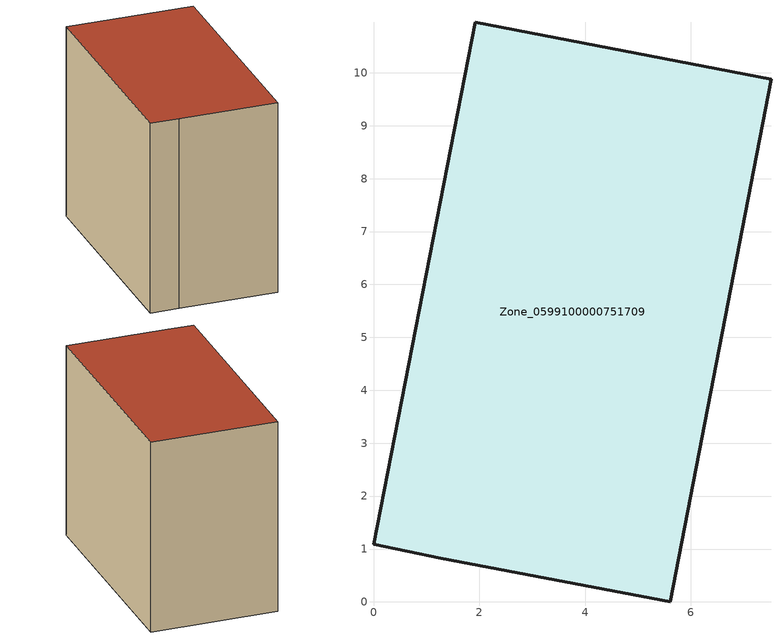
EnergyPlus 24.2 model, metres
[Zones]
Zone_0599100000751709
 floor ground (C_G): 1.92,10.96 7.51,9.87 5.61,0 1.27,0.83 0,1.09 z0
 wall outside (C_F): 7.51,9.87 1.92,10.96 0,1.09 1.27,0.83 5.61,0 7.51,9.87 z0:8.82
 roof outside (C_R): 5.61,0 7.51,9.87 1.92,10.96 0,1.09 1.27,0.83 z8.82
[BUILDING]
Pand.0599100000751709: North Axis=0; Terrain=City; Loads Convergence Tolerance Value=0.04; Temperature Convergence Tolerance Value=0.4; Solar Distribution=FullExterior; Maximum Number of Warmup Days=25; Minimum Number of Warmup Days=1
[Site:Location]
Rotterdam.The.Hague.AP_ZH_NLD Design_Conditions: Latitude=51.96; Longitude=4.45; Time Zone=1; Elevation=-4.5
[SITE:GROUNDTEMPERATURE:BUILDINGSURFACE]
18, 18, 18, 18, 18, 18, 18, 18, 18, 18, 18, 18
[MATERIAL] Thermal Absorptance=0.9; Solar Absorptance=0.7; Visible Absorptance=0.7
Name | Roughness | Thickness | Conductivity | Density | Specific Heat
G.TC.2006-2014 | MediumSmooth | 0.15 | 0.06 | 540 | 1210
F.TC.2006-2014 | Rough | 0.3 | 0.12 | 1920 | 840
R.TC.2006-2014 | MediumRough | 0.2 | 0.08 | 1500 | 1000
[CONSTRUCTION]
C_G: G.TC.2006-2014
C_F: F.TC.2006-2014
C_R: R.TC.2006-2014
[ZONE]
Zone_0599100000751709: Type=1; Multiplier=1; Ceiling Height=Autocalculate; Volume=Autocalculate; Floor Area=autocalculate; Part of Total Floor Area=Yes
[ZONEINFILTRATION:DESIGNFLOWRATE]
Infil_Zone_0599100000751709: Zone or ZoneList or Space or SpaceList=Zone_0599100000751709; Schedule=AlwaysOn; Design Flow Rate Calculation Method=Flow/Area; Flow Rate per Floor Area=0.0015; Constant Term Coefficient=1; Temperature Term Coefficient=0; Velocity Term Coefficient=0; Velocity Squared Term Coefficient=0
[HVACTEMPLATE:ZONE:IDEALLOADSAIRSYSTEM]
Zone_0599100000751709: Maximum Heating Supply Air Temperature=50; Minimum Cooling Supply Air Temperature=13; Maximum Heating Supply Air Humidity Ratio=0.0156; Minimum Cooling Supply Air Humidity Ratio=0.0077; Heating Limit=NoLimit; Cooling Limit=NoLimit; Dehumidification Control Type=ConstantSensibleHeatRatio; Cooling Sensible Heat Ratio=0.7; Dehumidification Setpoint=60; Humidification Control Type=None; Humidification Setpoint=30; Outdoor Air Method=None; Outdoor Air Flow Rate per Person=0.00944; Outdoor Air Flow Rate per Zone Floor Area=0; Outdoor Air Flow Rate per Zone=0; Demand Controlled Ventilation Type=None; Outdoor Air Economizer Type=NoEconomizer; Heat Recovery Type=None; Sensible Heat Recovery Effectiveness=0.7; Latent Heat Recovery Effectiveness=0.65
[ZONECONTROL:THERMOSTAT]
ThermostatControl_Zone_0599100000751709: Zone or ZoneList=Zone_0599100000751709; Control Type Schedule=DualSetpointControlType; Control 1=Thermostat_Zone_0599100000751709; Temperature Difference Between Cutout And Setpoint=0
[THERMOSTATSETPOINT:DUALSETPOINT]
Thermostat_Zone_0599100000751709: Heating Setpoint Temperature Schedule=HeatingSetpoint_Zone_0599100000751709; Cooling Setpoint Temperature Schedule=CoolingSetpoint_Zone_0599100000751709
[SCHEDULE:COMPACT]
HeatingSetpoint_Zone_0599100000751709: Through: 12/31, For: AllDays, Until: 24:00, 21
CoolingSetpoint_Zone_0599100000751709: Through: 12/31, For: AllDays, Until: 24:00, 24
DualSetpointControlType: Through: 12/31, For: AllDays, Until: 24:00, 4
AlwaysOn: Through: 12/31, For: AllDays, Until: 24:00, 1
